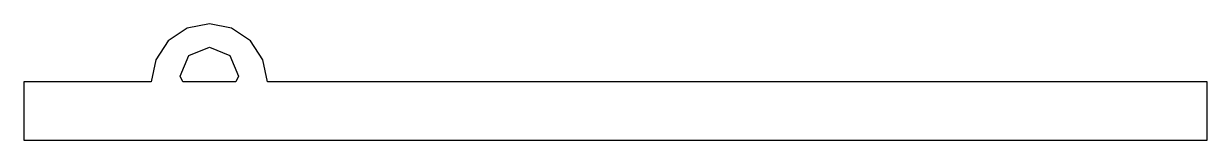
# Model space of a CAD drawing. Header units: metres. Extents: x 0 to 102, y -55 to -45.
import ezdxf

# ---------------------------------------------------------------- set-up
doc = ezdxf.new("R2010")
doc.units = ezdxf.units.M

msp = doc.modelspace()

# ---------------------------------------------------------------- linework, layer by layer
for p, q in [((14.0866, -45.3806), (12.4645, -46.4645)), ((16, -45), (14.0866, -45.3806)), ((17.9134, -45.3806), (16, -45)), ((19.5355, -46.4645), (17.9134, -45.3806)), ((12.4645, -46.4645), (11.3806, -48.0866)), ((20.6194, -48.0866), (19.5355, -46.4645)), ((13.5, -49.5), (14.2322, -47.7322)), ((14.2322, -47.7322), (16, -47)), ((16, -47), (17.7678, -47.7322)), ((17.7678, -47.7322), (18.5, -49.5)), ((11.3806, -48.0866), (11, -50)), ((21, -50), (20.6194, -48.0866)), ((13.7071, -50), (13.5, -49.5)), ((18.5, -49.5), (18.2929, -50)), ((11, -50), (0, -50)), ((0, -50), (0, -55)), ((18.2929, -50), (13.7071, -50)), ((102, -50), (21, -50)), ((102, -55), (102, -50)), ((0, -55), (102, -55))]:
    msp.add_line(p, q)

doc.saveas('drawing.dxf')
